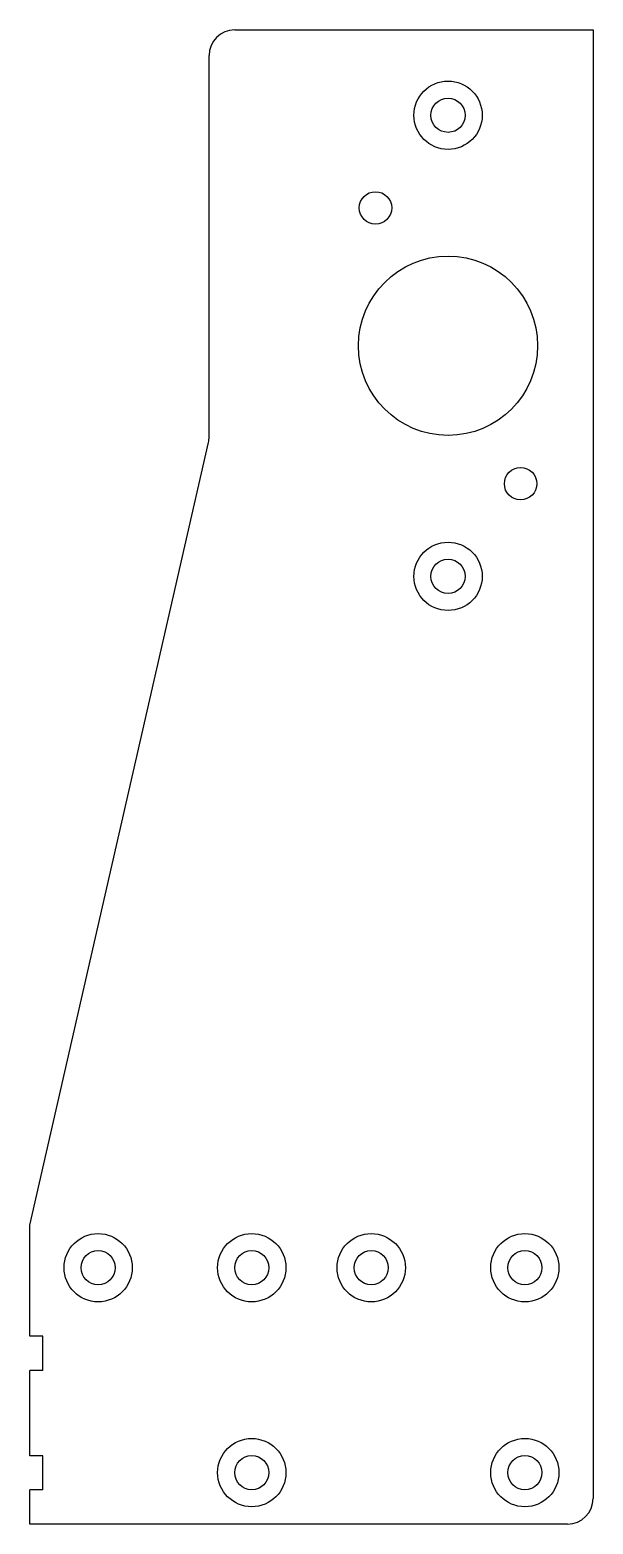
# Model space of a CAD drawing. Header units: millimetres. Extents: x -66 to 0, y 0 to 175.
import ezdxf

# ---------------------------------------------------------------- set-up
doc = ezdxf.new("R2010")
doc.units = ezdxf.units.MM

msp = doc.modelspace()

# ---------------------------------------------------------------- linework, layer by layer
at = {"color": 7, "linetype": 'Continuous', "lineweight": 25}
for p, q in [((-42, 175), (0, 175)), ((0, 175), (0, 3)), ((-45, 127.34), (-45, 172)), ((-66, 35), (-45.08, 126.67)), ((-66, 22), (-66, 35)), ((-64.5, 22), (-66, 22)), ((-64.5, 18), (-64.5, 22)), ((-66, 8), (-66, 18)), ((-64.5, 18), (-66, 18)), ((-64.5, 8), (-66, 8)), ((-64.5, 4), (-64.5, 8)), ((-66, 0), (-66, 4)), ((-64.5, 4), (-66, 4)), ((-3, 0), (-66, 0))]:
    msp.add_line(p, q, dxfattribs=at)
for centre, radius in [((-17, 165), 4), ((-17, 165), 2), ((-25.5, 154.15), 1.9), ((-17, 138), 10.5), ((-8.5, 121.85), 1.9), ((-17, 111), 4), ((-17, 111), 2), ((-58, 30.03), 4), ((-40, 30.03), 4), ((-26, 30.03), 4), ((-8, 30.03), 4), ((-58, 30.03), 2), ((-40, 30.03), 2), ((-26, 30.03), 2), ((-8, 30.03), 2), ((-40, 6.03), 4), ((-8, 6.03), 4), ((-40, 6.03), 2), ((-8, 6.03), 2)]:
    msp.add_circle(centre, radius, dxfattribs=at)
for centre, start, end in [((-42, 172), 90, 180), ((-48, 127.34), 347.1419, 0), ((-3, 3), 270, 0)]:
    msp.add_arc(centre, 3, start, end, dxfattribs=at)

doc.saveas('drawing.dxf')
